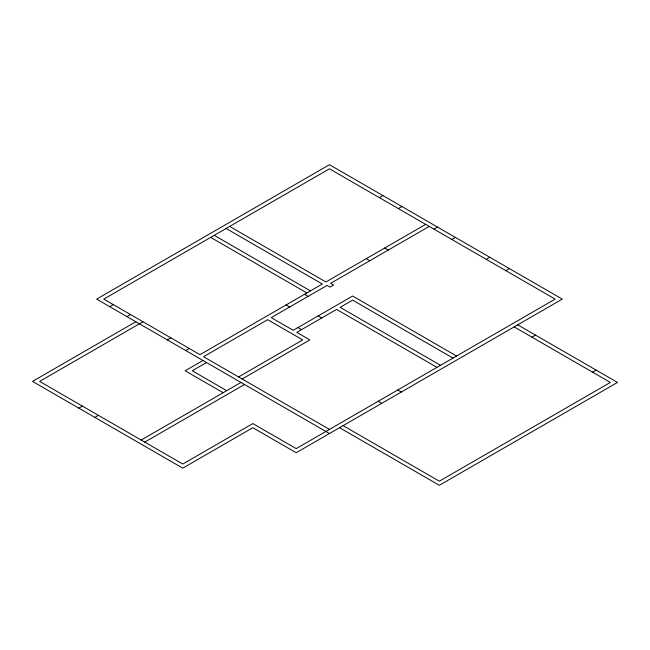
<?xml version="1.0" encoding="UTF-8"?>
<svg xmlns="http://www.w3.org/2000/svg" width="650" height="650" viewBox="0 0 650 650"><rect width="100%" height="100%" fill="white"/><g stroke="black" fill="none" stroke-linecap="round" stroke-linejoin="round"><path stroke-width="0.97" d="M109.712 306.654L113.271 304.598M126.929 316.599L130.496 314.543M135.842 321.742L32.5 381.404L182.756 468.154L252.842 427.692L296.197 452.725L562.266 299.114L329.452 164.702L96.639 299.114L329.452 433.526M142.968 321.742L39.626 381.404L182.756 464.043L252.842 423.581L296.197 448.614L555.141 299.114L329.452 168.813L103.772 299.114L199.981 354.656L322.327 284.026L226.111 228.475M379.34 197.616L382.907 195.561M167.318 339.918L170.877 337.862M398.344 208.585L401.911 206.529M78.829 408.151L82.388 406.096M185.729 350.545L189.288 348.489M425.669 224.364L325.894 281.97L229.678 226.419M94.859 417.406L98.426 415.35M429.227 226.419L330.639 283.335L333.613 285.049L330.046 287.113L327.08 285.399L271.253 317.631L293.223 330.314L352.617 296.026L456.552 356.029M202.954 360.49L185.136 370.776L223.145 392.722M433.981 229.166L437.548 227.102M206.513 362.546L192.262 370.776L226.712 390.666M451.799 239.452L455.366 237.388M238.582 376.951L302.729 339.918L267.686 319.686L203.548 356.72L329.452 429.406M242.149 379.007L309.855 339.918L296.79 332.369L336.578 309.4L436.954 367.348M141.188 440.042L240.963 382.436M144.747 442.098L244.522 384.491M486.249 259.334L489.808 257.278M505.846 270.652L509.405 268.596M531.976 337.171L535.543 335.116M592.556 372.149L596.123 370.094M384.686 248.024L388.253 250.079M517.725 324.829L617.5 382.436L439.327 485.298L339.552 427.692M514.158 326.885L610.374 382.436L439.327 481.187L343.111 425.636M366.275 258.651L369.842 260.707M452.985 358.085L352.617 300.137L340.145 307.344L440.513 365.292M214.24 235.332L310.448 290.883M210.673 237.388L306.889 292.939M304.509 294.312L308.076 296.368M318.167 315.916L321.734 317.972M286.098 304.939L289.664 306.995M297.976 327.576L301.543 329.631M397.751 389.976L401.318 392.031M378.154 401.294L381.721 403.349"/></g></svg>
